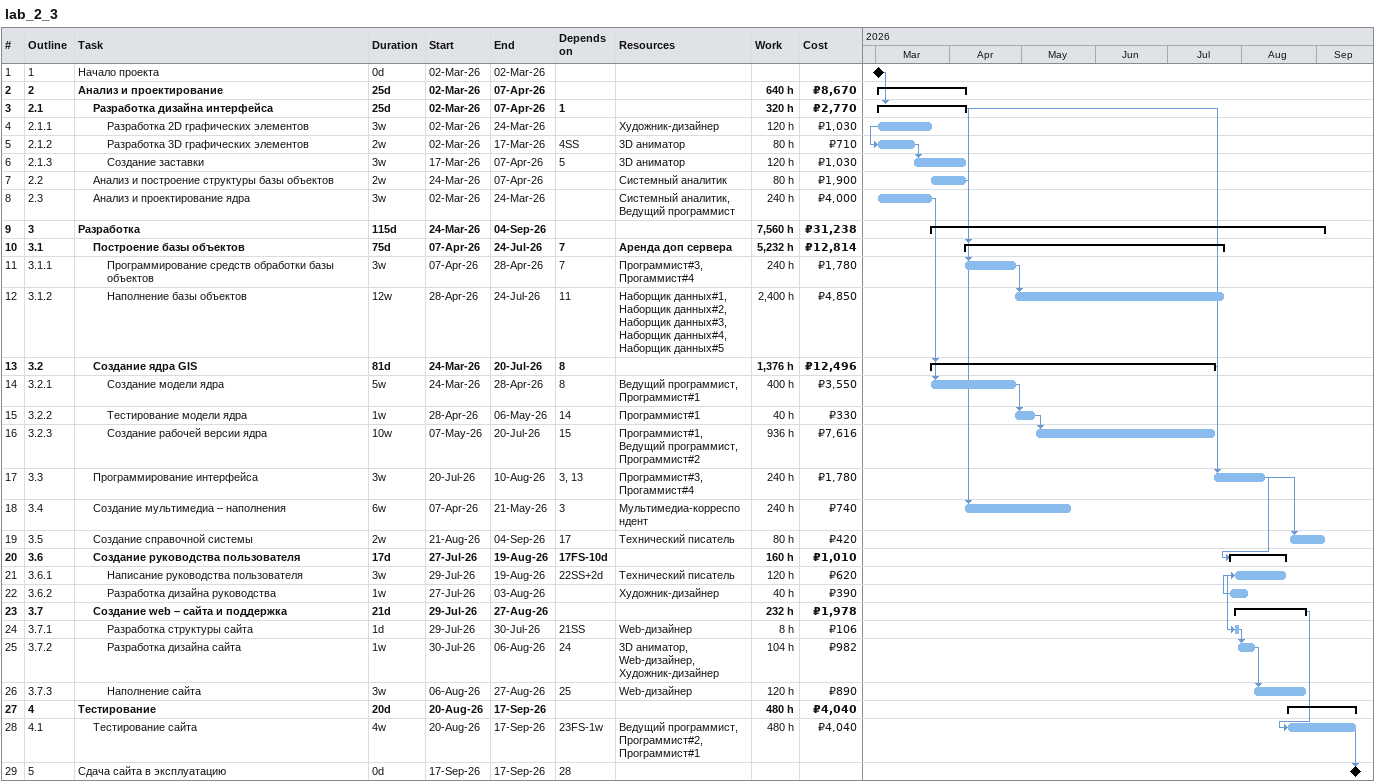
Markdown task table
lab_2_3

| ID | WBS | Task | Duration | Start | Finish | Predecessors | Resources | Work (h) | Cost (₽) |
|---|---|---|---|---|---|---|---|---|---|
| 1 | 1 | Начало проекта | 0d | 2026-03-02 | 2026-03-02 |  |  |  |  |
| 2 | 2 | **Анализ и проектирование** | 25d | 2026-03-02 | 2026-04-07 |  |  | 640 | 8670 |
| 3 | 2.1 | **Разработка дизайна интерфейса** | 25d | 2026-03-02 | 2026-04-07 | 1 |  | 320 | 2770 |
| 4 | 2.1.1 | Разработка 2D графических элементов | 3w | 2026-03-02 | 2026-03-24 |  | Художник-дизайнер | 120 | 1030 |
| 5 | 2.1.2 | Разработка 3D графических элементов | 2w | 2026-03-02 | 2026-03-17 | 4SS | 3D аниматор | 80 | 710 |
| 6 | 2.1.3 | Создание заставки | 3w | 2026-03-17 | 2026-04-07 | 5 | 3D аниматор | 120 | 1030 |
| 7 | 2.2 | Анализ и построение структуры базы объектов | 2w | 2026-03-24 | 2026-04-07 |  | Системный аналитик | 80 | 1900 |
| 8 | 2.3 | Анализ и проектирование ядра | 3w | 2026-03-02 | 2026-03-24 |  | Системный аналитик, Ведущий программист | 240 | 4000 |
| 9 | 3 | **Разработка** | 115d | 2026-03-24 | 2026-09-04 |  |  | 7560 | 31238 |
| 10 | 3.1 | **Построение базы объектов** | 75d | 2026-04-07 | 2026-07-24 | 7 | Аренда доп сервера | 5232 | 12814 |
| 11 | 3.1.1 | Программирование средств обработки базы объектов | 3w | 2026-04-07 | 2026-04-28 | 7 | Программист#3, Прогаммист#4 | 240 | 1780 |
| 12 | 3.1.2 | Наполнение базы объектов | 12w | 2026-04-28 | 2026-07-24 | 11 | Наборщик данных#1, Наборщик данных#2, Наборщик данных#3, Наборщик данных#4, Наборщик данных#5 | 2400 | 4850 |
| 13 | 3.2 | **Создание ядра GIS** | 81d | 2026-03-24 | 2026-07-20 | 8 |  | 1376 | 12496 |
| 14 | 3.2.1 | Создание модели ядра | 5w | 2026-03-24 | 2026-04-28 | 8 | Ведущий программист, Программист#1 | 400 | 3550 |
| 15 | 3.2.2 | Тестирование модели ядра | 1w | 2026-04-28 | 2026-05-06 | 14 | Программист#1 | 40 | 330 |
| 16 | 3.2.3 | Создание рабочей версии ядра | 10w | 2026-05-07 | 2026-07-20 | 15 | Программист#1, Ведущий программист, Программист#2 | 936 | 7616 |
| 17 | 3.3 | Программирование интерфейса | 3w | 2026-07-20 | 2026-08-10 | 3, 13 | Программист#3, Прогаммист#4 | 240 | 1780 |
| 18 | 3.4 | Создание мультимедиа – наполнения | 6w | 2026-04-07 | 2026-05-21 | 3 | Мультимедиа-корреспондент | 240 | 740 |
| 19 | 3.5 | Создание справочной системы | 2w | 2026-08-21 | 2026-09-04 | 17 | Технический писатель | 80 | 420 |
| 20 | 3.6 | **Создание руководства пользователя** | 17d | 2026-07-27 | 2026-08-19 | 17FS-10d |  | 160 | 1010 |
| 21 | 3.6.1 | Написание руководства пользователя | 3w | 2026-07-29 | 2026-08-19 | 22SS+2d | Технический писатель | 120 | 620 |
| 22 | 3.6.2 | Разработка дизайна руководства | 1w | 2026-07-27 | 2026-08-03 |  | Художник-дизайнер | 40 | 390 |
| 23 | 3.7 | **Создание web – сайта и поддержка** | 21d | 2026-07-29 | 2026-08-27 |  |  | 232 | 1978 |
| 24 | 3.7.1 | Разработка структуры сайта | 1d | 2026-07-29 | 2026-07-30 | 21SS | Web-дизайнер | 8 | 106 |
| 25 | 3.7.2 | Разработка дизайна сайта | 1w | 2026-07-30 | 2026-08-06 | 24 | 3D аниматор, Web-дизайнер, Художник-дизайнер | 104 | 982 |
| 26 | 3.7.3 | Наполнение сайта | 3w | 2026-08-06 | 2026-08-27 | 25 | Web-дизайнер | 120 | 890 |
| 27 | 4 | **Тестирование** | 20d | 2026-08-20 | 2026-09-17 |  |  | 480 | 4040 |
| 28 | 4.1 | Тестирование сайта | 4w | 2026-08-20 | 2026-09-17 | 23FS-1w | Ведущий программист, Программист#2, Программист#1 | 480 | 4040 |
| 29 | 5 | Сдача сайта в эксплуатацию | 0d | 2026-09-17 | 2026-09-17 | 28 |  |  |  |
